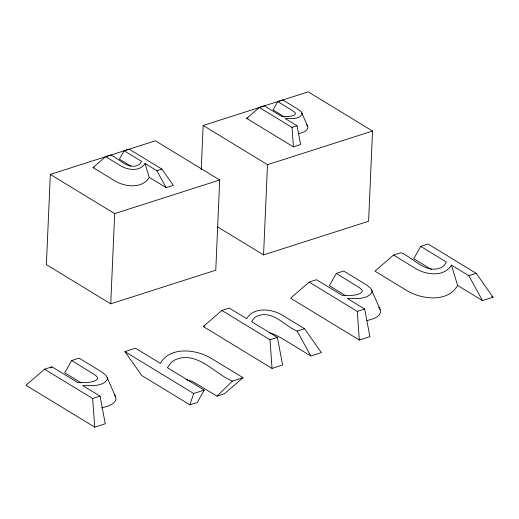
<?xml version="1.0" encoding="UTF-8"?>
<svg xmlns="http://www.w3.org/2000/svg" width="519" height="519" viewBox="0 0 519 519"><rect width="100%" height="100%" fill="white"/><g stroke="black" fill="none" stroke-linecap="round" stroke-linejoin="round"><path stroke-width="0.78" d="M50.33 174.423L46.386 264.638L110.735 303.836L215.774 270.198L219.712 179.989L155.369 140.792L50.33 174.423L114.673 213.62L219.712 179.989M110.735 303.836L114.673 213.62M201.223 169.784L203.156 125.488L308.195 91.85L372.538 131.048L368.6 221.263L263.561 254.9L217.208 226.66M263.561 254.9L267.499 164.685L203.156 125.488M189.889 404.833L193.671 393.499L204.233 390.119L167.39 367.673L171.257 362.431A22.94 10.341 2.5 0 1 181.514 357.818C201.158 355.048 215.813 374.342 232.447 381.082L243.015 377.702L210.98 358.188C196.461 349.345 169.934 346.037 160.365 363.391L135.491 348.243L124.923 351.623L141.765 375.516L189.889 404.833L197.285 402.465L204.233 390.119M145.002 163.479C140.279 171.659 127.94 170.271 120.908 165.957L105.655 156.667L93.018 167.592L114.803 180.865C124.852 187.028 142.485 189.007 149.219 177.323L145.002 163.479L156.842 170.693L166.138 187.625L173.32 185.328L161.87 169.077L129.147 149.148L124.119 150.757L119.389 159.151L130.898 166.164M451.4 265.092C444.465 277.12 426.313 275.083 415.966 268.732L393.545 255.076L374.958 271.145L406.993 290.659C421.512 299.502 448.04 302.811 457.609 285.456L451.4 265.092L468.813 275.699L482.482 300.605L493.05 297.225L476.208 273.331L428.084 244.014L420.688 246.382L413.74 258.728L431.477 269.536M101.633 407.824C106.882 406.442 114.323 405.177 115.997 399.124L115.614 396.763L106.2 375.516L101.497 371.799L79.076 358.142L71.68 360.51L64.726 372.856L81.178 382.873M298.347 133.675C301.857 132.754 306.794 131.858 307.903 127.81L307.644 126.208L301.241 111.76L298.042 109.23L282.797 99.946L277.769 101.555L273.039 109.95L284.639 117.015M367.037 320.528C372.078 319.211 379.071 317.803 380.622 312.016L380.239 309.661L370.826 288.408L366.129 284.697L343.701 271.035L336.306 273.403L329.357 285.748L345.803 295.772M50.791 367.952L51.932 366.836L77.727 382.548L86.465 382.548A16.057 7.24 2.5 0 0 95.645 380.537L97.715 378.695L97.663 377.657L95.496 375.289L71.68 360.51M185.997 379.558L192.627 381.549L217.033 396.14L232.447 381.082M301.987 112.934L302.168 114.057C299.093 119.714 290.698 118.494 285.223 118.579L297.063 125.786L300.605 144.567L293.417 146.871L246.668 118.39L259.312 107.465L264.34 105.857L281.875 116.541L287.818 116.541A10.918 4.924 2.5 0 0 294.065 115.173L295.473 113.921L295.434 113.213L293.962 111.604L277.769 101.555M51.932 366.836L44.537 369.204L25.95 385.273L94.698 427.15L105.26 423.764L100.057 396.146L82.644 385.539C90.702 385.422 103.041 387.213 107.569 378.896L107.303 377.248M310.823 355.989L297.147 331.083C285.502 326.36 275.245 312.86 261.498 314.793A16.057 7.24 2.5 0 0 254.316 318.024L251.605 321.689L277.399 337.402L282.608 365.019L272.04 368.406L203.292 326.529L221.879 310.459L229.275 308.091L246.687 318.698C253.629 306.671 271.774 308.708 282.122 315.052L304.543 328.715L321.384 352.602L310.823 355.989L282.719 338.868L275.959 335.144L269.653 332.789M336.306 273.403L360.121 288.188L362.294 290.549L362.346 291.587L360.277 293.436A16.057 7.24 2.5 0 1 351.091 295.447L342.352 295.441L316.558 279.728L309.162 282.096L290.575 298.166L359.323 340.042L369.891 336.662L364.682 309.045L347.269 298.438C355.327 298.315 367.673 300.112 372.194 291.795L371.928 290.14M243.015 377.702L224.429 393.772L217.033 396.14M105.655 156.667L110.69 155.058C118.604 158.269 125.579 167.449 134.927 166.132A10.918 4.924 2.5 0 0 139.812 163.939L141.655 161.441L124.119 150.757M93.018 167.592L94.458 167.137M246.668 118.39L248.108 117.93M156.842 170.693L161.87 169.077M259.312 107.465L292.035 127.402L297.063 125.786M267.499 164.685L372.538 131.048M393.545 255.076L400.94 252.708C412.586 257.43 422.842 270.931 436.596 268.998A16.057 7.24 2.5 0 0 443.777 265.767L446.483 262.095L420.688 246.382M203.292 326.529L204.804 326.042M309.162 282.096L357.286 311.413L364.682 309.045M468.813 275.699L476.208 273.331M221.879 310.459L270.003 339.77L277.399 337.402M297.147 331.083L304.543 328.715M44.537 369.204L92.661 398.514L100.057 396.146M491.675 296.388L493.05 297.225M457.609 285.456L482.482 300.605M149.219 177.323L166.138 187.625M124.923 351.623L193.671 393.499M306.573 124.528L307.644 126.208M378.669 307.183L380.239 309.661M114.433 394.907L115.614 396.763M357.286 311.413L359.323 340.042M292.035 127.402L293.417 146.871M270.003 339.77L272.04 368.406M92.661 398.514L94.698 427.15"/></g></svg>
